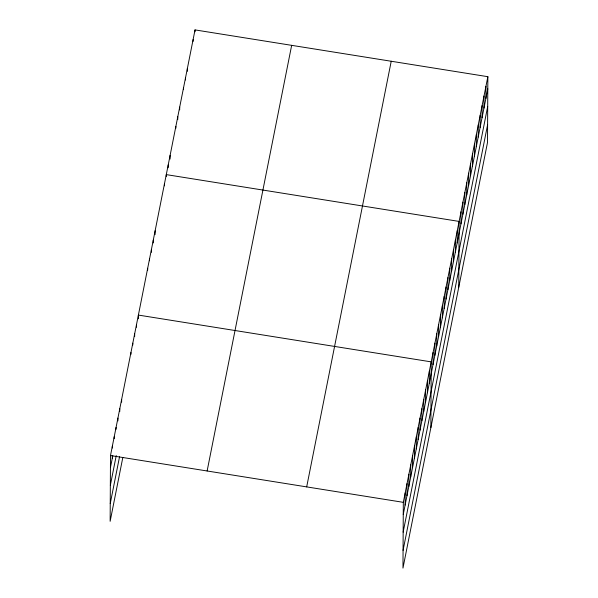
<?xml version="1.0" encoding="UTF-8"?>
<svg xmlns="http://www.w3.org/2000/svg" width="598" height="598" viewBox="0 0 598 598"><rect width="100%" height="100%" fill="white"/><g stroke="black" fill="none" stroke-linecap="round" stroke-linejoin="round"><path stroke-width="0.9" d="M487.856 76.694L403.314 502.335L402.97 568.1L487.512 142.459L487.856 76.694L195.03 29.9L110.488 455.541L110.144 521.307L122.829 457.455M112.289 458.292L112.304 455.497M112.342 448.037L112.349 446.175M114.203 438.67L114.211 436.809M116.064 429.312L116.072 427.443M117.918 420.88L117.933 418.084M119.779 411.514L119.794 408.718M121.633 402.148L121.648 399.352M130.94 354.397L130.947 352.536M132.801 345.031L132.808 343.17M134.655 336.599L134.67 333.804M136.516 327.241L136.531 324.445M138.37 318.809L138.392 315.079L431.21 361.872L430.866 427.637M147.676 270.124L147.691 268.255M149.537 260.758L149.545 258.897M151.391 252.326L151.406 249.53M153.252 242.96L153.267 240.164M155.106 234.528L155.129 230.798M164.42 185.843L164.428 183.982M166.274 176.477L166.289 174.616L459.107 221.417L458.763 287.182M168.188 167.761L168.202 164.966M170.101 159.046L170.116 155.323M175.857 128.241L175.864 126.38M177.77 119.525L177.785 116.73M179.684 109.875L179.699 107.079M183.519 89.648L183.534 87.786M185.44 80.005L185.447 78.136M187.353 71.289L187.361 68.493M193.102 41.412L193.117 39.55M195.023 31.761L195.03 29.9M405.115 505.086L405.175 492.969M406.969 495.72L407.036 483.61M408.83 486.361L408.897 474.244M410.691 476.995L410.751 464.878M412.553 467.629L412.613 455.512M414.414 458.262L414.474 446.153M416.268 448.904L416.335 436.787M418.129 439.537L418.196 427.421M419.99 430.171L420.05 418.062M421.852 420.813L421.911 408.696M423.713 411.446L423.773 399.329M425.567 402.08L425.634 389.963M427.428 392.714L427.495 380.605M429.289 383.355L429.349 371.238M433.012 364.623L433.072 352.514M434.866 355.264L434.933 343.147M436.727 345.898L436.794 333.781M438.588 336.532L438.655 324.415M440.449 327.166L440.509 315.056M442.311 317.807L442.37 305.69M444.165 308.441L444.232 296.324M446.026 299.075L446.093 286.965M447.887 289.716L447.954 277.599M449.748 280.35L449.808 268.233M451.61 270.984L451.669 258.867M453.463 261.618L453.531 249.508M455.325 252.259L455.392 240.142M457.186 242.893L457.253 230.776M460.961 223.884L461.028 211.767M462.882 214.234L462.942 202.117M464.796 204.583L464.855 192.474M466.709 194.941L466.776 182.824M468.63 185.29L468.69 173.173M470.544 175.64L470.604 163.531M472.457 165.997L472.525 153.88M474.378 156.347L474.438 144.23M476.292 146.697L476.359 134.587M478.206 137.054L478.273 124.937M480.127 127.404L480.187 115.287M482.04 117.754L482.108 105.637M483.954 108.111L484.021 95.994M485.875 98.461L485.935 86.344M110.428 467.651L112.798 455.736M110.338 485.359L116.251 455.564M110.241 503.598L119.54 456.775M207.125 470.977L291.66 45.343M306.684 486.892L391.219 61.258M403.254 514.452L487.789 88.81M403.157 532.153L487.699 106.519M403.067 550.399L487.602 124.758M110.488 455.541L403.314 502.335"/></g></svg>
